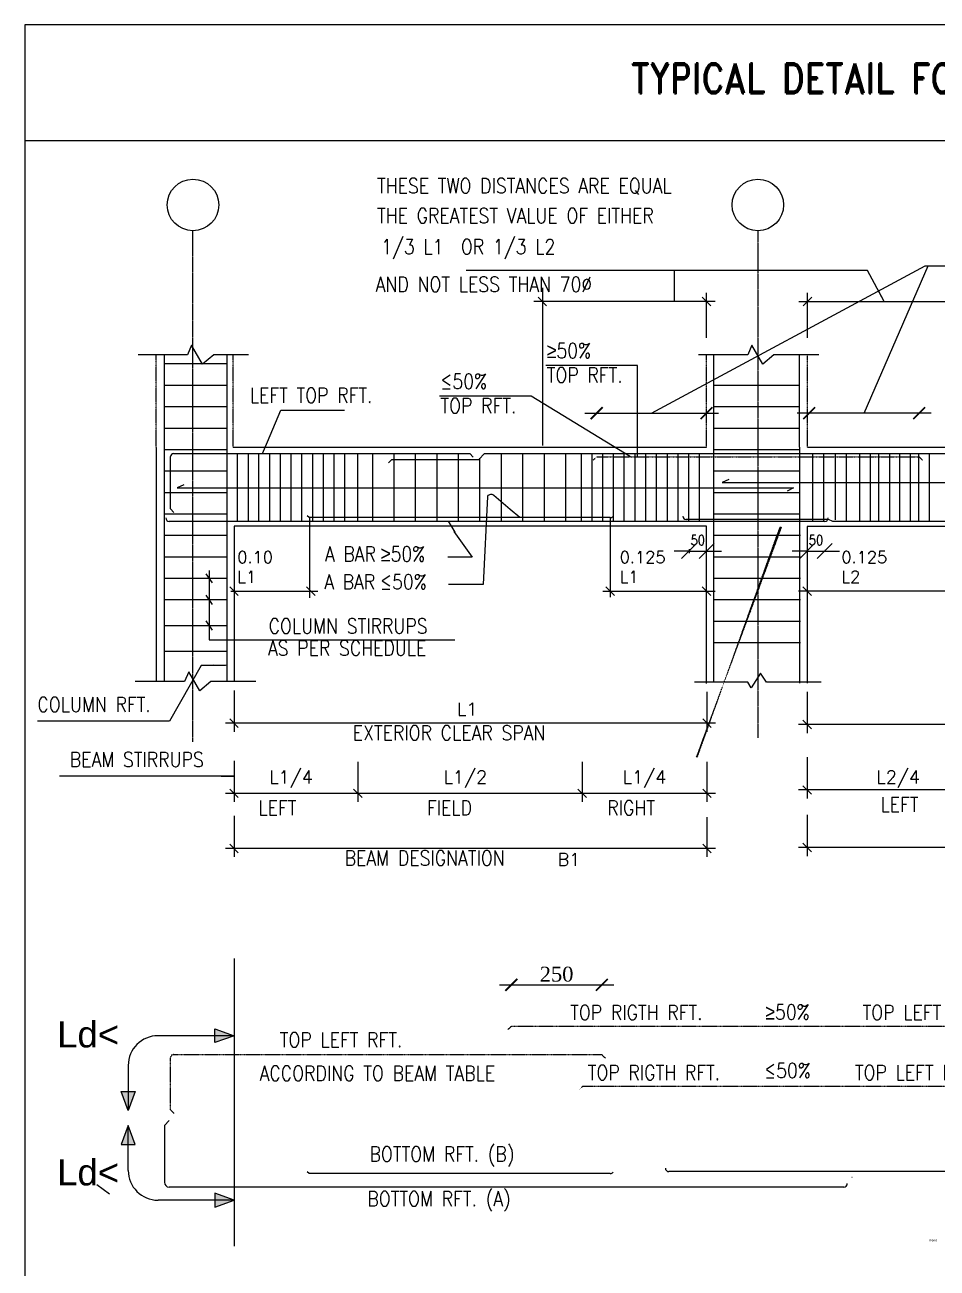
# Model space of a CAD drawing. Header units: millimetres. Extents: x 30565 to 82792, y 125642 to 187754.
# Drawn here: x 30565 to 45876, y 166884 to 187754 of the extents above; entities that cross this region are included whole.
import ezdxf

# ---------------------------------------------------------------- set-up
doc = ezdxf.new("R2010")
doc.units = ezdxf.units.MM
for name, pattern in [('Blank', [914400, 0, -914400]), ('IMPORT-DETAILS_2$0$S-002$0$HIDDEN _3_', [7.5, 5, -2.5]), ('IMPORT-DETAILS_2$0$S-002$0$Typical Details$0$$S0-02$0$CENTER _3_', [40, 25, -5, 5, -5]), ('IMPORT-DETAILS_2$0$S-002$0$Typical Details$0$$S0-02$0$HIDDEN _3_', [7.5, 5, -2.5]), ('IMPORT-IMPORT-DASHED2 _2_', [190.5, 127, -63.5])]:
    doc.linetypes.add(name, pattern=pattern)
doc.layers.get('0').update_dxf_attribs({"lineweight": 20})
for name, color, linetype, lineweight in [('COLM.hatch', 9, 'Continuous', 5), ('DETAILS_2$0$hyde park details$0$S-LEGN', 7, 'Continuous', 5), ('DETAILS_2$0$hyde park details$0$S-TEXT', 7, 'Continuous', 5), ('DETAILS_2$0$S-002$0$STEE', 7, 'Continuous', 5), ('DETAILS_2$0$S-002$0$Typical Details$0$$S0-02$0$AXIS', 7, 'IMPORT-DETAILS_2$0$S-002$0$Typical Details$0$$S0-02$0$CENTER _3_', 5), ('DETAILS_2$0$S-002$0$Typical Details$0$$S0-02$0$DIM', 7, 'Continuous', 5), ('DETAILS_2$0$S-002$0$Typical Details$0$$S0-02$0$MARK', 7, 'Continuous', 5), ('DETAILS_2$0$S-002$0$Typical Details$0$$S0-02$0$S-GN-CON', 7, 'Continuous', 5), ('DETAILS_2$0$S-002$0$Typical Details$0$$S0-02$0$S-GN-RNF', 7, 'Continuous', 5), ('DETAILS_2$0$s-dimension-0_15', 7, 'Continuous', 5), ('DETAILS_hyde park details$0$S-ANNO-LEGN', 250, 'Continuous', 5), ('DETAILS_S-002$0$T2', 250, 'Continuous', 5), ('DETAILS_S-002$0$Typical Details$0$$S0-02$0$S-GN-RNF', 250, 'Continuous', 5), ('DOOR GLASS', 146, 'Continuous', 9)]:
    doc.layers.add(name, color=color, linetype=linetype, lineweight=lineweight)
doc.styles.add('ARIAL', font='arial.ttf')
doc.styles.add('RomanD_1', font='romand__.ttf', dxfattribs={"width": 0.85, "height": 499.993089})
doc.styles.add('RomanS_16', font='romans__.ttf', dxfattribs={"width": 0.85, "height": 249.996544})
doc.styles.add('RomanS_7', font='romans__.ttf', dxfattribs={"height": 216.064513})
doc.styles.add('RomanS_8', font='romans__.ttf', dxfattribs={"height": 200.059735})
doc.styles.add('RomanT_1', font='romant__.ttf', dxfattribs={"width": 0.85, "height": 166.675})
doc.styles.add('S-TH1-A+C ROW1-X$0$ROMANS-TITLE', font='romans.shx', dxfattribs={"width": 0.8})
doc.styles.add('Segoe UI Light_2', font='segoeuil.ttf', dxfattribs={"height": 30})
doc.styles.get("Standard").update_dxf_attribs({"font": 'times.ttf'})
doc.styles.add('style2', font='xarab.shx', dxfattribs={"width": 0.8, "height": 0.15, "bigfont": 'kufi2.shx'})
doc.dimstyles.new('RMC-DIM-EXT', dxfattribs={"dimscale": 304.8, "dimtxt": 31.420918, "dimasz": 0.049213, "dimexe": 0.032808, "dimexo": 0.0625, "dimgap": 0, "dimtad": 1, "dimdec": 0, "dimrnd": 5, "dimzin": 0, "dimdsep": 46, "dimtxsty": 'Segoe UI Light_2', "dimblk1": 'OBLIQUE', "dimblk2": 'OBLIQUE', "dimsah": 1, "dimcen": 0.09, "dimazin": 0, "dimtfac": 1, "dimtdec": 4, "dimtix": 1, "dimtmove": 0, "dimatfit": 3, "dimfxl": 0.032808, "dimfxlon": 1, "dimtvp": 1, "dimtolj": 1, "dimtzin": 0, "dimlwd": 15, "dimlwe": 15, "dimarcsym": 2})
doc.dimstyles.new('S-TH1-A+C ROW1-X$0$DIM100', dxfattribs={"dimscale": 100, "dimtxt": 2.5, "dimasz": 2, "dimexe": 2, "dimexo": 1, "dimgap": 0.5, "dimtad": 1, "dimdec": 0, "dimrnd": 5, "dimzin": 0, "dimdsep": 46, "dimtxsty": 'S-TH1-A+C ROW1-X$0$ROMANS-TITLE', "dimblk": 'S-TH1-A+C ROW1-X$0$_ArchTick', "dimcen": 0.09, "dimdle": 2, "dimclrd": 256, "dimclre": 256, "dimclrt": 2, "dimadec": 0, "dimazin": 0, "dimtfac": 1, "dimtdec": 0, "dimtmove": 0, "dimatfit": 3, "dimfxl": 1, "dimtolj": 1, "dimtzin": 0, "dimarcsym": 0})
pattern_1 = [(45, (-17994.257, 90384.7168), (-2.20970869, 2.20970869), [])]

# ---------------------------------------------------------------- blocks, each defined once
blk = doc.blocks.new('S0_003_dwg_GENERALDETAILS2_dwg_ARROW-5548387-004_GENERAL DETAILES2-8773296-TYPICAL DETAILES-2')
at = {"layer": 'DETAILS_hyde park details$0$S-ANNO-LEGN', "lineweight": 18}
blk.add_hatch(color=50, dxfattribs=at).paths.add_polyline_path([(185630, 65690), (185950, 65806), (185630, 65922)], flags=0)
at = {"layer": 'DETAILS_hyde park details$0$S-ANNO-LEGN', "color": 50, "lineweight": 18, "flags": 128}
blk.add_lwpolyline([(185630, 65690), (185630, 65922), (185950, 65806)], close=True, dxfattribs=at)
blk = doc.blocks.new('S0_003_dwg_GENERALDETAILS2_dwg_ARROW-V1-004_GENERAL DETAILES2-8773297-TYPICAL DETAILES-2')
at = {"layer": 'DETAILS_hyde park details$0$S-ANNO-LEGN', "lineweight": 18}
blk.add_hatch(color=50, dxfattribs=at).paths.add_polyline_path([(185950, 65806), (185630, 65922), (185630, 65690)], flags=0)
at = {"layer": 'DETAILS_hyde park details$0$S-ANNO-LEGN', "color": 50, "lineweight": 18, "flags": 128}
blk.add_lwpolyline([(185630, 65690), (185630, 65922), (185950, 65806)], close=True, dxfattribs=at)
blk = doc.blocks.new('S0_003_dwg_GENERALDETAILS2_dwg_ARROW-5548387-004_GENERAL DETAILES2-8773298-TYPICAL DETAILES-2')
at = {"layer": 'DETAILS_hyde park details$0$S-ANNO-LEGN', "lineweight": 18}
blk.add_hatch(color=50, dxfattribs=at).paths.add_polyline_path([(185630, 65922), (185950, 65806), (185630, 65690)], flags=0)
at = {"layer": 'DETAILS_hyde park details$0$S-ANNO-LEGN', "color": 50, "lineweight": 18, "flags": 128}
blk.add_lwpolyline([(185630, 65690), (185630, 65922), (185950, 65806)], close=True, dxfattribs=at)
blk = doc.blocks.new('S0_003_dwg_GENERALDETAILS2_dwg_ARROW-V1-004_GENERAL DETAILES2-8773299-TYPICAL DETAILES-2')
at = {"layer": 'DETAILS_hyde park details$0$S-ANNO-LEGN', "lineweight": 18}
blk.add_hatch(color=50, dxfattribs=at).paths.add_polyline_path([(185630, 65922), (185950, 65806), (185630, 65690)], flags=0)
at = {"layer": 'DETAILS_hyde park details$0$S-ANNO-LEGN', "color": 50, "lineweight": 18, "flags": 128}
blk.add_lwpolyline([(185630, 65690), (185630, 65922), (185950, 65806)], close=True, dxfattribs=at)
blk = doc.blocks.new('S-TH1-A+C ROW1-X$0$_ArchTick')
at = {"color": 0, "linetype": 'ByBlock', "const_width": 0.15}
blk.add_lwpolyline([(-0.5, -0.5), (0.5, 0.5)], dxfattribs=at)
blk = doc.blocks.new('*D55')
at = {"layer": 'DETAILS_2$0$s-dimension-0_15', "lineweight": -2, "transparency": 16777216}
blk.add_line((38530, 171640), (40449, 171640), dxfattribs=at)
at = {"layer": 'DETAILS_2$0$s-dimension-0_15', "lineweight": -2, "transparency": 16777216, "xscale": 200, "yscale": 200, "zscale": 200, "rotation": 180}
blk.add_blockref('S-TH1-A+C ROW1-X$0$_ArchTick', (38730, 171640), dxfattribs=at)
at = {"layer": 'DETAILS_2$0$s-dimension-0_15', "lineweight": -2, "transparency": 16777216, "xscale": 200, "yscale": 200, "zscale": 200}
blk.add_blockref('S-TH1-A+C ROW1-X$0$_ArchTick', (40249, 171640), dxfattribs=at)
at = {"layer": 'DETAILS_2$0$s-dimension-0_15', "color": 2, "transparency": 16777216, "insert": (39489, 171817), "char_height": 250, "attachment_point": 5}
blk.add_mtext('\\A1;250', dxfattribs=at)
blk = doc.blocks.new('*D56')
at = {"layer": 'DETAILS_2$0$s-dimension-0_15', "lineweight": -2, "transparency": 16777216}
for p, q in [((41084, 181236), (45676, 183708)), ((45676, 183708), (46053, 183708)), ((39962, 181236), (42206, 181236))]:
    blk.add_line(p, q, dxfattribs=at)
at = {"layer": 'DETAILS_2$0$s-dimension-0_15', "lineweight": -2, "transparency": 16777216, "xscale": 200, "yscale": 200, "zscale": 200, "rotation": 180}
blk.add_blockref('S-TH1-A+C ROW1-X$0$_ArchTick', (40162, 181236), dxfattribs=at)
at = {"layer": 'DETAILS_2$0$s-dimension-0_15', "lineweight": -2, "transparency": 16777216, "xscale": 200, "yscale": 200, "zscale": 200}
blk.add_blockref('S-TH1-A+C ROW1-X$0$_ArchTick', (42006, 181236), dxfattribs=at)
at = {"layer": 'DETAILS_2$0$s-dimension-0_15', "color": 2, "transparency": 16777216, "insert": (45864, 183883), "char_height": 250, "attachment_point": 5}
blk.add_mtext('\\A1;   ', dxfattribs=at)
blk = doc.blocks.new('*D37')
at = {"layer": 'DETAILS_2$0$s-dimension-0_15', "lineweight": -2, "transparency": 16777216}
for p, q in [((44651, 181236), (45726, 183708)), ((45726, 183708), (51609, 183708)), ((45774, 181236), (43529, 181236))]:
    blk.add_line(p, q, dxfattribs=at)
at = {"layer": 'DETAILS_2$0$s-dimension-0_15', "lineweight": -2, "transparency": 16777216, "xscale": 200, "yscale": 200, "zscale": 200, "rotation": 180}
blk.add_blockref('S-TH1-A+C ROW1-X$0$_ArchTick', (43729, 181236), dxfattribs=at)
at = {"layer": 'DETAILS_2$0$s-dimension-0_15', "lineweight": -2, "transparency": 16777216, "xscale": 200, "yscale": 200, "zscale": 200}
blk.add_blockref('S-TH1-A+C ROW1-X$0$_ArchTick', (45574, 181236), dxfattribs=at)
at = {"layer": 'DETAILS_2$0$s-dimension-0_15', "color": 2, "transparency": 16777216, "insert": (48667, 184365), "char_height": 250, "attachment_point": 5}
blk.add_mtext('\\A1;\\P{\\A0;\\fRomanS|b0|i0|c0|p2;\\W0.85;\\C256;THESE TWO DISTANCES ARE EQUAL\\P\\A1;0.2 BIGGER OF(L1,L2)}', dxfattribs=at)
blk = doc.blocks.new('_Oblique')
at = {"color": 0, "linetype": 'ByBlock', "lineweight": -2}
blk.add_line((-0.5, -0.5), (0.5, 0.5), dxfattribs=at)
blk = doc.blocks.new('*D57')
at = {"layer": 'DETAILS_2$0$S-002$0$Typical Details$0$$S0-02$0$DIM', "color": 0, "lineweight": 15, "transparency": 16777216}
for p, q in [((43695, 178921), (43445, 178921)), ((43695, 178954), (43695, 178888)), ((43695, 178921), (43989, 178921)), ((43989, 178921), (44239, 178921))]:
    blk.add_line(p, q, dxfattribs=at)
at = {"layer": 'DETAILS_2$0$S-002$0$Typical Details$0$$S0-02$0$DIM', "color": 0, "linetype": 'Blank', "lineweight": 15, "transparency": 16777216}
blk.add_line((43989, 178954), (43989, 178888), dxfattribs=at)
at = {"layer": 'DETAILS_2$0$S-002$0$Typical Details$0$$S0-02$0$DIM', "color": 0, "lineweight": 15, "transparency": 16777216, "xscale": 250, "yscale": 250, "zscale": 250}
blk.add_blockref('_Oblique', (43695, 178921), dxfattribs=at)
at = {"layer": 'DETAILS_2$0$S-002$0$Typical Details$0$$S0-02$0$DIM', "color": 0, "lineweight": 15, "transparency": 16777216, "xscale": 250, "yscale": 250, "zscale": 250, "rotation": 180}
blk.add_blockref('_Oblique', (43989, 178921), dxfattribs=at)
at = {"layer": 'DETAILS_2$0$S-002$0$Typical Details$0$$S0-02$0$DIM', "color": 0, "transparency": 16777216, "insert": (43842, 179104), "char_height": 166.7, "attachment_point": 5, "style": 'RomanT_1'}
blk.add_mtext('\\A1;50', dxfattribs=at)
blk = doc.blocks.new('*D48')
at = {"layer": 'DETAILS_2$0$S-002$0$Typical Details$0$$S0-02$0$DIM', "color": 0, "lineweight": 15, "transparency": 16777216}
for p, q in [((41712, 178921), (41462, 178921)), ((41712, 178954), (41712, 178888)), ((41712, 178921), (42006, 178921)), ((42006, 178921), (42256, 178921))]:
    blk.add_line(p, q, dxfattribs=at)
at = {"layer": 'DETAILS_2$0$S-002$0$Typical Details$0$$S0-02$0$DIM', "color": 0, "linetype": 'Blank', "lineweight": 15, "transparency": 16777216}
blk.add_line((42006, 178954), (42006, 178888), dxfattribs=at)
at = {"layer": 'DETAILS_2$0$S-002$0$Typical Details$0$$S0-02$0$DIM', "color": 0, "lineweight": 15, "transparency": 16777216, "xscale": 250, "yscale": 250, "zscale": 250}
blk.add_blockref('_Oblique', (41712, 178921), dxfattribs=at)
at = {"layer": 'DETAILS_2$0$S-002$0$Typical Details$0$$S0-02$0$DIM', "color": 0, "lineweight": 15, "transparency": 16777216, "xscale": 250, "yscale": 250, "zscale": 250, "rotation": 180}
blk.add_blockref('_Oblique', (42006, 178921), dxfattribs=at)
at = {"layer": 'DETAILS_2$0$S-002$0$Typical Details$0$$S0-02$0$DIM', "color": 0, "transparency": 16777216, "insert": (41859, 179104), "char_height": 166.7, "attachment_point": 5, "style": 'RomanT_1'}
blk.add_mtext('\\A1;50', dxfattribs=at)

msp = doc.modelspace()

# ---------------------------------------------------------------- hatches: boundary and pattern name
at = {"layer": 'COLM.hatch', "ltscale": 2}
h = msp.add_hatch(dxfattribs=at)
h.set_pattern_fill('ANSI31', color=256, scale=25, style=0)
h.set_pattern_definition(pattern_1)
edge = h.paths.add_edge_path()
edge.add_line((39764.2, 179348.9), (39814.2, 179348.9))
h = msp.add_hatch(dxfattribs=at)
h.set_pattern_fill('ANSI31', color=256, scale=25, style=0)
h.set_pattern_definition(pattern_1)
edge = h.paths.add_edge_path()
edge.add_line((41836.5, 175462.9), (41848.5, 175462.9))
edge.add_line((43238.8, 179323.9), (43263.8, 179323.9))

# ---------------------------------------------------------------- linework, layer by layer
at = {"lineweight": 5}
for centre in [(33386.6, 184731.1), (42867.5, 184730.8)]:
    msp.add_circle(centre, 432.1, dxfattribs=at)
at = {"layer": 'DETAILS_2$0$hyde park details$0$S-LEGN'}
msp.add_line((62470.3, 185804.8), (30565.7, 185804.8), dxfattribs=at)
at = {"layer": 'DETAILS_2$0$hyde park details$0$S-LEGN', "flags": 128}
msp.add_lwpolyline([(62469.6, 187753.9), (30565, 187753.9), (30565, 125641.8), (62469.6, 125641.8)], close=True, dxfattribs=at)
at = {"layer": 'DETAILS_2$0$S-002$0$STEE', "linetype": 'IMPORT-DETAILS_2$0$S-002$0$HIDDEN _3_', "flags": 128}
for points in [[(40103.9, 180447.4), (40161.5, 180505), (45573.5, 180505), (45631.1, 180447.4)], [(38672.7, 170889.7), (38730.3, 170947.3), (41660.7, 170947.3), (45883.8, 170947.3), (47342.3, 170947.3), (47399.9, 170889.7)], [(33067.7, 169481.7), (33010.1, 169539.3), (33010.1, 170418)], [(33060.1, 170468), (40248.7, 170468), (40306.3, 170410)], [(39872.7, 169881.7), (39930.3, 169939.3), (41660.7, 169939.3), (45383.8, 169939.3), (46142.3, 169939.3), (46199.9, 169881.7)]]:
    msp.add_lwpolyline(points, dxfattribs=at)
at = {"layer": 'DETAILS_2$0$S-002$0$STEE', "linetype": 'IMPORT-DETAILS_2$0$S-002$0$HIDDEN _3_'}
msp.add_arc((33060.1, 170418), 50, 89.9956, 180, dxfattribs=at)
at = {"layer": 'DETAILS_2$0$S-002$0$Typical Details$0$$S0-02$0$AXIS'}
for p, q in [((33386.6, 175718.8), (33386.6, 184299)), ((42867.5, 184298.6), (42867.5, 175786.4))]:
    msp.add_line(p, q, dxfattribs=at)
at = {"layer": 'DETAILS_2$0$S-002$0$Typical Details$0$$S0-02$0$DIM'}
for p, q in [((41470.1, 183110.2), (41470.1, 183629.9)), ((39258.9, 180695.1), (39258.9, 183338)), ((42006.2, 182502.9), (42006.2, 183254.2)), ((43700.6, 182502.9), (43700.6, 183254.2)), ((42150.3, 183110.2), (39105.3, 183110.2)), ((39321.4, 183038.1), (39177.4, 183182.2)), ((42078.3, 183038.1), (41934.2, 183182.2)), ((43556.6, 183110.2), (46601.5, 183110.2)), ((43628.6, 183038.1), (43772.6, 183182.2)), ((34147.5, 178175.9), (34003.5, 178319.9)), ((34023.6, 178247.9), (35483, 178247.9)), ((35435.7, 178175.9), (35291.7, 178319.9)), ((40262.4, 178247.9), (42150.4, 178247.9)), ((40462, 178175.9), (40318, 178319.9)), ((42078.4, 178175.9), (41934.3, 178319.9)), ((46162.8, 178247.9), (43551.2, 178247.9)), ((43767.3, 178175.9), (43623.2, 178319.9)), ((34075.5, 176580.1), (34075.5, 175887.9)), ((42013.1, 176558.8), (42013.1, 175887.9)), ((43695.2, 176558.8), (43695.2, 175864.2)), ((42157.1, 176031.9), (33931.5, 176031.9)), ((34147.5, 175959.9), (34003.5, 176103.9)), ((42085.1, 175959.9), (41941.1, 176103.9)), ((55938.3, 176008.2), (43551.2, 176008.2)), ((43767.3, 175936.2), (43623.2, 176080.2)), ((34075.5, 175401.7), (34075.5, 174709.5)), ((36152.7, 175380.4), (36152.7, 174709.5)), ((39920.1, 175380.4), (39920.1, 174709.5)), ((42013.1, 175380.4), (42013.1, 174709.5)), ((43695.2, 175461.3), (43695.2, 174766.7)), ((34147.5, 174781.5), (34003.5, 174925.5)), ((36224.8, 174781.5), (36080.7, 174925.5)), ((39992.1, 174781.5), (39848.1, 174925.5)), ((42085.1, 174781.5), (41941.1, 174925.5)), ((55938.3, 174910.7), (43551.2, 174910.7)), ((43767.3, 174838.7), (43623.2, 174982.7)), ((42157.1, 174853.5), (33931.5, 174853.5)), ((34075.5, 174478.1), (34075.5, 173785.8)), ((43695.2, 174494.5), (43695.2, 173799.8)), ((42013.1, 174456.8), (42013.1, 173785.8)), ((42157.1, 173929.9), (33931.5, 173929.9)), ((34147.5, 173857.8), (34003.5, 174001.9)), ((42085.1, 173857.8), (41941.1, 174001.9)), ((55938.3, 173943.8), (43551.2, 173943.8)), ((43767.3, 173871.8), (43623.2, 174015.9)), ((33755.6, 170785.5), (32799.7, 170785.5)), ((34075.5, 170785.5), (33755.6, 170785.5)), ((32299.7, 170285.5), (32299.7, 169849.6)), ((32299.7, 169849.6), (32299.7, 169529.7)), ((32299.7, 168960.9), (32299.7, 169280.8)), ((32299.7, 168525), (32299.7, 168960.9)), ((33755.6, 168025), (32799.7, 168025)), ((34075.5, 168025), (33755.6, 168025))]:
    msp.add_line(p, q, dxfattribs=at)
at = {"layer": 'DETAILS_2$0$S-002$0$Typical Details$0$$S0-02$0$DIM', "flags": 128}
msp.add_lwpolyline([(44987.3, 183110.2), (44709.3, 183629.9), (37970.5, 183629.9)], dxfattribs=at)
at = {"layer": 'DETAILS_2$0$S-002$0$Typical Details$0$$S0-02$0$DIM'}
for centre, start, end in [((32799.7, 170285.5), 90, 180), ((32799.7, 168525), 180, 270)]:
    msp.add_arc(centre, 500, start, end, dxfattribs=at)
at = {"layer": 'DETAILS_2$0$S-002$0$Typical Details$0$$S0-02$0$MARK'}
for p, q in [((44987.3, 183110.2), (44885.4, 183300.7)), ((40846, 182036.8), (39310.3, 182036.8)), ((40846, 180505), (40846, 182036.8)), ((39062, 181522.8), (37526.3, 181522.8)), ((40732, 180505), (39062, 181522.8)), ((35342.7, 179481.7), (35342.7, 178135.7)), ((37671, 179425.1), (37779.2, 179238.1)), ((40390, 179481.7), (40390, 178147.3)), ((33604.1, 178540.8), (33707.1, 178386.8)), ((33604.1, 178180.7), (33707.1, 178026.7)), ((33604.1, 177748.6), (33707.1, 177594.6)), ((33952.7, 176999.5), (33736.7, 177003.9))]:
    msp.add_line(p, q, dxfattribs=at)
at = {"layer": 'DETAILS_2$0$S-002$0$Typical Details$0$$S0-02$0$MARK', "flags": 128}
for points in [[(34316.7, 182213), (33734.6, 182213), (33548.6, 182057), (33362.7, 182375.6), (33293.7, 182213), (32465, 182213)], [(43892.2, 182213), (43137.9, 182213), (42952, 182057), (42766.1, 182375.6), (42697, 182213), (41868.3, 182213)], [(34553.5, 180556.1), (34637.9, 180755), (34862.3, 181284), (35931.4, 181284)], [(38327.8, 179839.2), (38257.8, 178357.5), (37675, 178357.5)], [(38874.3, 179481.7), (38709.4, 179621.3), (38434.2, 179854.2)], [(37767.2, 179249.5), (38073.8, 178819.4), (37662.1, 178819.4)], [(33658.2, 178594.8), (33658.2, 177429.7), (37778.7, 177429.7)], [(33929.6, 176997.8), (33522.6, 176999.5), (32994, 176064.1), (30778.9, 176064.1)], [(34442.1, 176729.1), (33687.8, 176729.1), (33501.8, 176573), (33315.9, 176891.7), (33246.9, 176729.1), (32418.2, 176729.1)], [(43927.7, 176720.7), (43011.5, 176720.7), (42913.6, 176872.8), (42753.5, 176622.9), (42700.2, 176720.7), (41801.7, 176720.7)], [(33859.5, 175144.3), (34075.5, 175139.9), (31145.1, 175139.9)]]:
    msp.add_lwpolyline(points, dxfattribs=at)
at = {"layer": 'DETAILS_2$0$S-002$0$Typical Details$0$$S0-02$0$MARK'}
msp.add_arc((38387.7, 179799.3), 72, 49.75527, 146.32726, dxfattribs=at)
at = {"layer": 'DETAILS_2$0$S-002$0$Typical Details$0$$S0-02$0$S-GN-CON', "linetype": 'IMPORT-DETAILS_2$0$S-002$0$Typical Details$0$$S0-02$0$HIDDEN _3_'}
for p, q in [((32769.6, 180657), (32769.6, 182213)), ((34063.7, 180657), (34063.7, 182213)), ((42006.2, 180657), (42006.2, 182213)), ((43700.6, 180657), (43700.6, 182203.3))]:
    msp.add_line(p, q, dxfattribs=at)
at = {"layer": 'DETAILS_2$0$S-002$0$Typical Details$0$$S0-02$0$S-GN-CON'}
for p, q in [((32769.6, 180657), (32769.6, 176724.2)), ((42006.2, 180657), (34063.7, 180657)), ((55782.3, 180657), (43700.6, 180657)), ((34075.5, 179339.3), (34075.5, 176724.2)), ((34075.5, 172080), (34075.5, 167253.1))]:
    msp.add_line(p, q, dxfattribs=at)
at = {"layer": 'DETAILS_2$0$S-002$0$Typical Details$0$$S0-02$0$S-GN-CON', "flags": 128}
for points in [[(42006.3, 176697.2), (42006.3, 179339.5), (34075.5, 179339.5)], [(55794.3, 179332.6), (43695.2, 179332.6), (43695.2, 176702.9)]]:
    msp.add_lwpolyline(points, dxfattribs=at)
at = {"layer": 'DETAILS_2$0$S-002$0$Typical Details$0$$S0-02$0$S-GN-RNF'}
for p, q in [((32900.6, 182213), (32900.6, 180609.7)), ((32900.6, 182213), (32900.6, 176724.2)), ((33952.7, 182213), (33952.7, 180706.8)), ((33952.7, 182213), (33952.7, 176729.1)), ((42120, 182213), (42120, 176739.3)), ((43566.6, 180667.8), (43566.6, 182213)), ((33945.2, 182061.3), (32900.6, 182061.3)), ((33945.2, 181701.2), (32900.6, 181701.2)), ((43566.6, 181701.2), (42120, 181701.2)), ((33945.2, 181341.1), (32900.6, 181341.1)), ((43566.6, 181341.1), (42120, 181341.1)), ((33945.2, 180980.9), (32900.6, 180980.9)), ((43566.6, 180980.9), (42120, 180980.9)), ((33945.2, 180620.8), (32900.6, 180620.8)), ((33952.7, 180706.8), (33952.7, 176821.2)), ((34134.2, 179419.3), (34134.2, 180556.1)), ((34316, 179419.3), (34316, 180556.1)), ((34494.3, 179419.3), (34494.3, 180556.1)), ((34676.1, 179419.3), (34676.1, 180556.1)), ((34854.4, 179419.3), (34854.4, 180556.1)), ((35036.2, 179419.3), (35036.2, 180556.1)), ((35214.5, 179419.3), (35214.5, 180556.1)), ((35396.4, 179419.3), (35396.4, 180556.1)), ((35574.6, 179419.3), (35574.6, 180556.1)), ((35756.5, 179419.3), (35756.5, 180556.1)), ((35934.7, 179419.3), (35934.7, 180556.1)), ((36155, 179419.3), (36155, 180556.1)), ((36403, 179419.3), (36403, 180556.1)), ((36763.1, 179419.3), (36763.1, 180556.1)), ((37123.2, 179419.3), (37123.2, 180556.1)), ((37483.3, 179419.3), (37483.3, 180556.1)), ((37843.5, 179419.3), (37843.5, 180556.1)), ((38563.7, 179419.3), (38563.7, 180556)), ((38923.8, 179419.3), (38923.8, 180556)), ((39283.9, 179419.3), (39283.9, 180556)), ((39644, 179419.3), (39644, 180556)), ((39908.3, 179419.3), (39908.3, 180556)), ((40086.5, 179419.3), (40086.5, 180556)), ((40264.8, 179419.3), (40264.8, 180556)), ((40446.6, 179419.3), (40446.6, 180556)), ((40624.9, 179419.3), (40624.9, 180556)), ((40806.7, 179419.3), (40806.7, 180556)), ((40988.6, 179419.3), (40988.6, 180556)), ((41166.9, 179419.3), (41166.9, 180556)), ((41348.7, 179419.3), (41348.7, 180556)), ((41527, 179419.3), (41527, 180556)), ((41708.8, 179419.3), (41708.8, 180556)), ((41887.1, 179419.3), (41887.1, 180556)), ((43566.6, 180620.8), (42120, 180620.8)), ((43566.6, 180667.8), (43566.6, 176702.9)), ((43792, 179419.3), (43792, 180556)), ((43973.9, 179419.3), (43973.9, 180556)), ((44170.6, 179446.5), (44170.6, 180556)), ((44352.5, 179419.3), (44352.5, 180556)), ((44578.4, 179419.3), (44578.4, 180556)), ((44760.3, 179419.3), (44760.3, 180556)), ((44898.8, 179419.3), (44898.8, 180556)), ((45080.6, 179419.3), (45080.6, 180556)), ((45248.3, 179419.3), (45248.3, 180556)), ((45430.2, 179419.3), (45430.2, 180556)), ((45568.7, 179419.3), (45568.7, 180556)), ((45750.5, 179419.3), (45750.5, 180556)), ((38203.6, 179419.3), (38203.6, 180478.8)), ((33945.2, 180260.7), (32900.6, 180260.7)), ((43566.6, 180260.7), (42120, 180260.7)), ((33945.2, 179900.6), (32900.6, 179900.6)), ((43566.6, 179900.6), (42120, 179900.6)), ((33945.2, 179540.5), (32900.6, 179540.5)), ((43566.6, 179540.5), (42120, 179540.5)), ((43989.2, 179419.3), (32987.3, 179419.3)), ((33945.2, 179180.4), (32900.6, 179180.4)), ((43581.6, 179180.4), (42120, 179180.4)), ((33952.8, 178820.3), (32900.6, 178820.3)), ((43581.6, 178820.3), (42120, 178820.3)), ((33952.8, 178460.2), (32900.6, 178460.2)), ((43581.6, 178460.2), (42120, 178460.2)), ((33952.8, 178100.1), (32900.6, 178100.1)), ((43581.6, 178100.1), (42120, 178100.1)), ((33952.8, 177668), (32900.6, 177668)), ((43581.6, 177740), (42120, 177740)), ((33952.8, 177235.8), (32900.6, 177235.8)), ((43581.6, 177379.9), (42120, 177379.9)), ((33952.7, 176821.2), (33952.7, 176729.1)), ((44449.1, 168503.5), (41372.4, 168503.5)), ((58151.3, 168503.5), (44445.8, 168503.5)), ((44310.2, 168244.7), (32987.3, 168244.7)), ((44445.8, 168410.7), (44449.1, 168410.7))]:
    msp.add_line(p, q, dxfattribs=at)
at = {"layer": 'DETAILS_2$0$S-002$0$Typical Details$0$$S0-02$0$S-GN-RNF', "flags": 128}
for points in [[(33060.1, 180556.4), (38030.8, 180556.4), (38088.4, 180498.4)], [(36666.9, 180400.7), (36724.5, 180458.3), (38183, 180458.3), (38280.7, 180556), (50256.2, 180556), (50354, 180458.3), (51812.5, 180458.3), (51870.1, 180400.7)], [(33067.7, 179570.1), (33010.1, 179627.7), (33010.1, 180506.4)], [(42378.2, 180124.6), (42267.5, 180071.4), (57237.6, 180071.4), (57126.9, 180018.3)], [(33230.4, 180034.6), (33119.7, 179981.4), (43467.5, 179981.4), (43356.8, 179928.3)], [(40390, 179481.7), (35334.5, 179481.7), (35303.7, 179511.5)], [(57735.3, 179419.3), (44124.8, 179419.3), (44053.1, 179451.1), (41665, 179451.1)], [(40390, 168473.2), (35334.5, 168473.2), (35303.7, 168503)]]:
    msp.add_lwpolyline(points, dxfattribs=at)
at = {"layer": 'DETAILS_2$0$S-002$0$Typical Details$0$$S0-02$0$S-GN-RNF'}
for centre, radius, start, end in [((33060.1, 180506.4), 50, 89.9956, 180), ((40390, 179547.2), 65.5, 270, 316.40201), ((41665, 179508.7), 57.6, 180, 270), ((32987.3, 179476.9), 57.6, 180, 270), ((43989.2, 179476.9), 57.6, 270, 0), ((40390, 168538.7), 65.5, 270, 316.40201), ((41372.4, 168561.1), 57.6, 180, 270), ((44310.2, 168302.3), 57.6, 270, 0)]:
    msp.add_arc(centre, radius, start, end, dxfattribs=at)
at = {"layer": 'DETAILS_S-002$0$T2'}
msp.add_line((31771.6, 168285.7), (31985.4, 168129.5), dxfattribs=at)
at = {"layer": 'DETAILS_S-002$0$Typical Details$0$$S0-02$0$S-GN-RNF', "flags": 128}
msp.add_lwpolyline([(32987.3, 169361.4), (32906.6, 169280.8), (32906.6, 168325.4)], dxfattribs=at)
at = {"layer": 'DETAILS_S-002$0$Typical Details$0$$S0-02$0$S-GN-RNF'}
msp.add_arc((32987.3, 168325.4), 80.7, 180, 270, dxfattribs=at)

# ---------------------------------------------------------------- block references
msp.add_blockref('S0_003_dwg_GENERALDETAILS2_dwg_ARROW-5548387-004_GENERAL DETAILES2-8773296-TYPICAL DETAILES-2', (-151874.8, 104979.7))
at = {"rotation": 270}
msp.add_blockref('S0_003_dwg_GENERALDETAILS2_dwg_ARROW-V1-004_GENERAL DETAILES2-8773297-TYPICAL DETAILES-2', (-33506.2, 355480.1), dxfattribs=at)
at = {"extrusion": (0, 0, -1), "zscale": -1}
for name, p, rotation in [('S0_003_dwg_GENERALDETAILS2_dwg_ARROW-V1-004_GENERAL DETAILES2-8773299-TYPICAL DETAILES-2', (33506.2, -16669.6), 90), ('S0_003_dwg_GENERALDETAILS2_dwg_ARROW-5548387-004_GENERAL DETAILES2-8773298-TYPICAL DETAILES-2', (151874.8, 233830.8), 180)]:
    msp.add_blockref(name, p, dxfattribs=dict(at, rotation=rotation))

# ---------------------------------------------------------------- texts
at = {"layer": 'DETAILS_2$0$hyde park details$0$S-TEXT'}
for s, insert, char_height, width, attachment_point, line_spacing_factor, style in [('TYPICAL DETAIL FOR BEAMS', (40740, 187106), 499.993, 10596.504, 1, 1.146391, 'RomanD_1'), ('THESE TWO DISTANCES ARE EQUAL', (36475.1, 185177.9), 249.997, 6866, 1, 0.983083, 'RomanS_16'), ('THE GREATEST VALUE OF EITHER', (36475.1, 184675.9), 249.997, 6439.351, 1, 0.983083, 'RomanS_16'), ('1/3 L1  OR 1/3 L2', (36544.1, 184154.8), 249.997, 4147.637, 1, 0.983083, 'RomanS_16'), ('AND NOT LESS THAN 70∅', (36453.5, 183524.3), 249.997, 5052.742, 1, 0.983083, 'RomanS_16'), ('{\\fArial|b0|i0|c0|p34;≥}50% \\PTOP RFT.', (39323.4, 182410), 249.997, 2838.785, 1, 0.983083, 'RomanS_16'), ('≤50% \\PTOP RFT.', (37539.4, 181896), 250, 2838.785, 1, 0.983083, 'RomanS_16'), ('LEFT TOP RFT.', (34340.8, 181660), 249.997, 2852.453, 1, 0.983083, 'RomanS_16'), ('A BAR{\\fArial|b0|i0|c0|p34; ≥}50% ', (35600.9, 178997.3), 249.997, 2331.143, 1, 0.983083, 'RomanS_16'), ('A BAR{\\fArial|b0|i0|c0|p34; }≤50%', (35588.8, 178529.2), 249.997, 2867.284, 1, 0.983083, 'RomanS_16'), ('COLUMN STIRRUPS', (34656.1, 177787.3), 249.997, 3635.658, 1, 0.983083, 'RomanS_16'), ('AS PER SCHEDULE', (34643.2, 177417.6), 249.997, 3699.655, 1, 0.983083, 'RomanS_16'), ('COLUMN RFT.', (30774.9, 176471.2), 249.997, 2626.938, 1, 0.983083, 'RomanS_16'), ('EXTERIOR CLEAR SPAN', (36068.2, 175995), 249.997, 4455.433, 1, 0.983083, 'RomanS_16'), ('BEAM STIRRUPS', (31318.5, 175547), 249.997, 3096.252, 1, 0.983083, 'RomanS_16'), ('LEFT', (34484.1, 174734.9), 250, 841.108, 1, 0.983083, 'RomanS_16'), ('FIELD', (37312.2, 174734.9), 250, 999.577, 1, 0.983083, 'RomanS_16'), ('RIGHT', (40339.5, 174734.9), 250, 1078.812, 1, 0.983083, 'RomanS_16'), ('LEFT', (44925.8, 174792.1), 250, 841.108, 1, 0.983083, 'RomanS_16'), ('BEAM DESIGNATION', (35932.3, 173892.9), 249.997, 3684.418, 1, 0.983083, 'RomanS_16'), ('TOP RIGTH RFT.', (40827.7, 171299.7), 249.997, 3090.157, 2, 0.983083, 'RomanS_16'), ('{\\fArial|b0|i0|c178|p34;≥}50%', (43364.4, 171307.4), 249.997, 2995.766, 2, 0.983083, 'RomanS_16'), ('TOP LEFT RFT.', (45653.5, 171299.7), 249.997, 2852.453, 2, 0.983083, 'RomanS_16'), ('TOP LEFT RFT.', (35871.5, 170840.7), 249.997, 2852.453, 2, 0.983083, 'RomanS_16'), ('≤50%', (43365.4, 170326.4), 250, 2995.766, 2, 0.983083, 'RomanS_16'), ('ACCORDING TO BEAM TABLE', (36480.9, 170279.2), 249.997, 5616.528, 2, 0.983083, 'RomanS_16'), ('TOP RIGTH RFT.', (41122.7, 170291.7), 249.997, 2590.157, 2, 0.983083, 'RomanS_16'), ('TOP LEFT RFT.', (45524.2, 170291.7), 249.997, 2995.766, 2, 0.983083, 'RomanS_16'), ('BOTTOM RFT. (B)', (37565.1, 168924.3), 249.997, 3452.809, 2, 0.983083, 'RomanS_16'), ('BOTTOM RFT. (A)', (37514.9, 168173.6), 249.997, 3370.526, 2, 0.983083, 'RomanS_16')]:
    msp.add_mtext(s, dxfattribs=dict(at, insert=insert, char_height=char_height, width=width, attachment_point=attachment_point, line_spacing_factor=line_spacing_factor, style=style))
at = {"layer": 'DETAILS_2$0$S-002$0$Typical Details$0$$S0-02$0$DIM', "attachment_point": 1, "line_spacing_factor": 0.983083}
for s, insert, char_height, width, style in [('0.10\\PL1', (34129.9, 178917.9), 200.06, 814.534, 'RomanS_8'), ('0.125\\PL1', (40547.8, 178917.9), 200.06, 1046.213, 'RomanS_8'), ('0.125\\PL2', (44268.3, 178917.9), 200.06, 1046.213, 'RomanS_8'), ('L1', (37816.4, 176375.1), 216.06, 453.019, 'RomanS_7'), ('L1/4', (34665.9, 175234.7), 216.06, 979.785, 'RomanS_7'), ('L1/2', (37591.9, 175234.7), 216.06, 979.785, 'RomanS_7'), ('L1/4', (40599.1, 175234.7), 216.06, 979.785, 'RomanS_7'), ('L2/4', (44857, 175234.7), 216.06, 979.785, 'RomanS_7'), ('B1', (39505.5, 173851.5), 216.06, 563.64, 'RomanS_7')]:
    msp.add_mtext(s, dxfattribs=dict(at, insert=insert, char_height=char_height, width=width, style=style))
at = {"layer": 'DETAILS_S-002$0$T2', "color": 7, "linetype": 'IMPORT-IMPORT-DASHED2 _2_', "char_height": 438.39, "width": 982.158, "attachment_point": 2, "line_spacing_factor": 0.941778, "style": 'ARIAL'}
for insert in [(31626.4, 171027.7), (31626.4, 168711.5)]:
    msp.add_mtext('Ld<', dxfattribs=dict(at, insert=insert))
at = {"layer": 'DOOR GLASS', "color": 130, "ltscale": 0.3, "style": 'style2'}
msp.add_text('lbp/hJ', height=35.95, dxfattribs=at).set_placement((45746.5, 167331.7))

# ---------------------------------------------------------------- dimensions: what is measured, and where the dimension line sits
at = {"layer": 'DETAILS_2$0$S-002$0$Typical Details$0$$S0-02$0$DIM'}
for base, p1, p2, picture, middle in [((42006.3, 178921.1), (41712.4, 179332.6), (42006.3, 179332.6), '*D48', (41859.4, 179104.4)), ((43989.2, 178921.1), (43695.2, 179332.6), (43989.2, 179332.6), '*D57', (43842.2, 179104.4))]:
    dim = msp.add_linear_dim(base=base, p1=p1, p2=p2, text='50', dimstyle='RMC-DIM-EXT', override={"dimscale": 1000, "dimasz": 0.25, "dimgap": 0.1, "dimpost": '<>', "dimtxsty": 'RomanT_1'}, dxfattribs=at)
    dim.commit()
    dim.dimension.update_dxf_attribs({"geometry": picture, "text_midpoint": middle})
at = {"layer": 'DETAILS_2$0$s-dimension-0_15'}
dim = msp.add_linear_dim(base=(43728.8, 181236.1), p1=(45573.5, 180505), p2=(43728.8, 180505), angle=180, text='\\P{\\A0;\\fRomanS|b0|i0|c0|p2;\\W0.85;\\C256;THESE TWO DISTANCES ARE EQUAL\\P\\A1;0.2 BIGGER OF(L1,L2)}', dimstyle='S-TH1-A+C ROW1-X$0$DIM100', override={"dimtxsty": 'Standard', "dimse1": 1, "dimse2": 1, "dimtmove": 1}, dxfattribs=at)
dim.commit()
dim.dimension.update_dxf_attribs({"geometry": '*D37', "text_midpoint": (45776, 183708.1), "dimtype": 160})
dim = msp.add_linear_dim(base=(42006.2, 181236.1), p1=(40161.5, 180505), p2=(42006.2, 180505), text='   ', dimstyle='S-TH1-A+C ROW1-X$0$DIM100', override={"dimtxsty": 'Standard', "dimse1": 1, "dimse2": 1, "dimtmove": 1}, dxfattribs=at)
dim.commit()
dim.dimension.update_dxf_attribs({"geometry": '*D56', "text_midpoint": (45726, 183708.1), "dimtype": 160})
dim = msp.add_linear_dim(base=(40248.7, 171640.1), p1=(38730.3, 170947.3), p2=(40248.7, 170947.3), text='250', dimstyle='S-TH1-A+C ROW1-X$0$DIM100', override={"dimtxsty": 'Standard', "dimse1": 1, "dimse2": 1, "dimsd1": 0, "dimtmove": 1}, dxfattribs=at)
dim.commit()
dim.dimension.update_dxf_attribs({"geometry": '*D55', "text_midpoint": (39489.5, 171817.2)})

doc.saveas('drawing.dxf')
